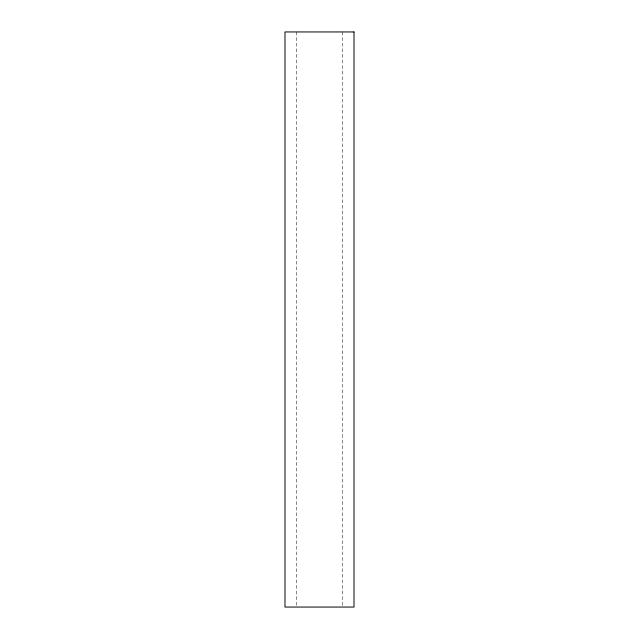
<?xml version="1.0" encoding="UTF-8"?>
<svg xmlns="http://www.w3.org/2000/svg" width="639" height="639" viewBox="0 0 639 639"><rect width="100%" height="100%" fill="white"/><g stroke="black" fill="none" stroke-linecap="round" stroke-linejoin="round"><path stroke-width="0.48" stroke-dasharray="3.19 2.4" d="M342.504 31.95L342.504 606.052M296.496 31.95L296.496 606.052"/><path stroke-width="0.96" d="M354.006 31.95L284.994 31.95L284.994 607.05L354.006 607.05L354.006 31.95"/></g></svg>
